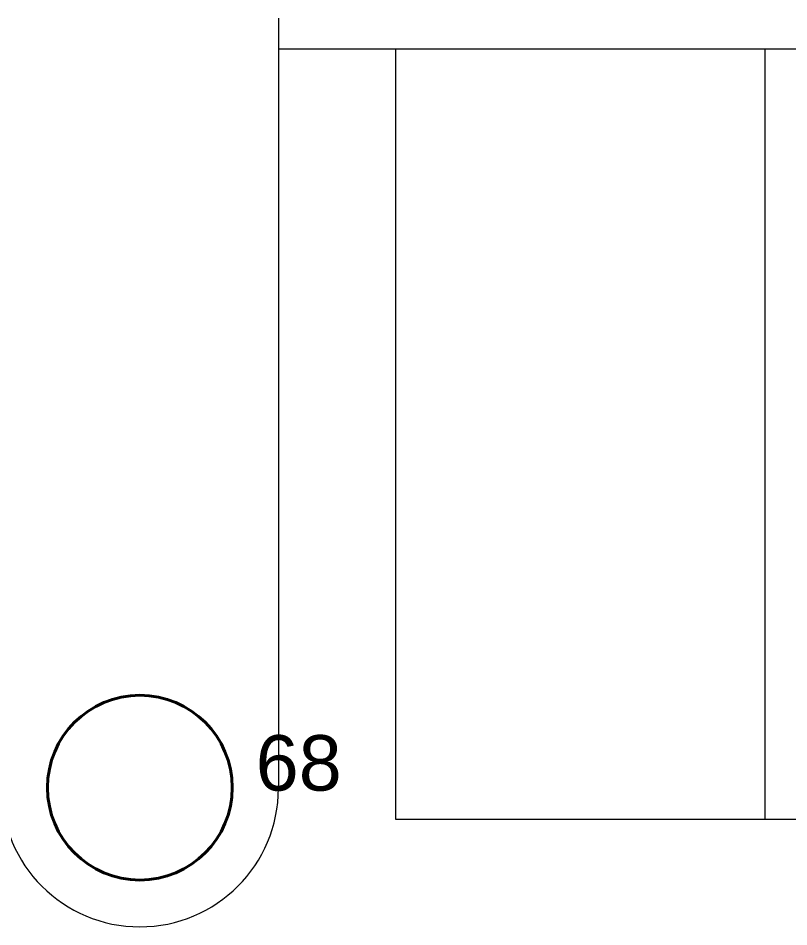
# Model space of a CAD drawing. Header units: inches. Extents: x 13 to 261, y -112 to -47.
# Drawn here: x 188.6 to 193.61, y -72.13 to -66.23 of the extents above; entities that cross this region are included whole.
import ezdxf

# ---------------------------------------------------------------- set-up
doc = ezdxf.new("R2010")
doc.units = ezdxf.units.IN
doc.header["$MEASUREMENT"] = 0
for name, color, linetype, lineweight in [('BANQUETA', 2, 'Continuous', 18), ('CAJONES', 3, 'Continuous', 20), ('COLUMNAS', 20, 'Continuous', 40), ('TEXTOS', 124, 'Continuous', 30)]:
    doc.layers.add(name, color=color, linetype=linetype, lineweight=lineweight)
doc.styles.add('TEXTOS', font='ARIALUNI.TTF', dxfattribs={"height": 0.36})

msp = doc.modelspace()

# ---------------------------------------------------------------- linework, layer by layer
at = {"layer": 'BANQUETA'}
msp.add_line((190.2902, -66.2268), (190.2902, -71.2268), dxfattribs=at)
msp.add_arc((189.3902, -71.2268), 0.9, 180, 0, dxfattribs=at)
at = {"layer": 'CAJONES'}
for p, q in [((190.2902, -66.4268), (208.4902, -66.4268)), ((191.0511, -66.4268), (191.0511, -71.4268)), ((193.4511, -66.4268), (193.4511, -71.4268)), ((191.0511, -71.4268), (207.8511, -71.4268))]:
    msp.add_line(p, q, dxfattribs=at)
at = {"layer": 'COLUMNAS'}
msp.add_circle((189.3902, -71.2231), 0.6, dxfattribs=at)

# ---------------------------------------------------------------- texts
at = {"layer": 'TEXTOS', "style": 'TEXTOS'}
msp.add_text('68', height=0.36, dxfattribs=at).set_placement((190.1424, -71.2424))

doc.saveas('drawing.dxf')
